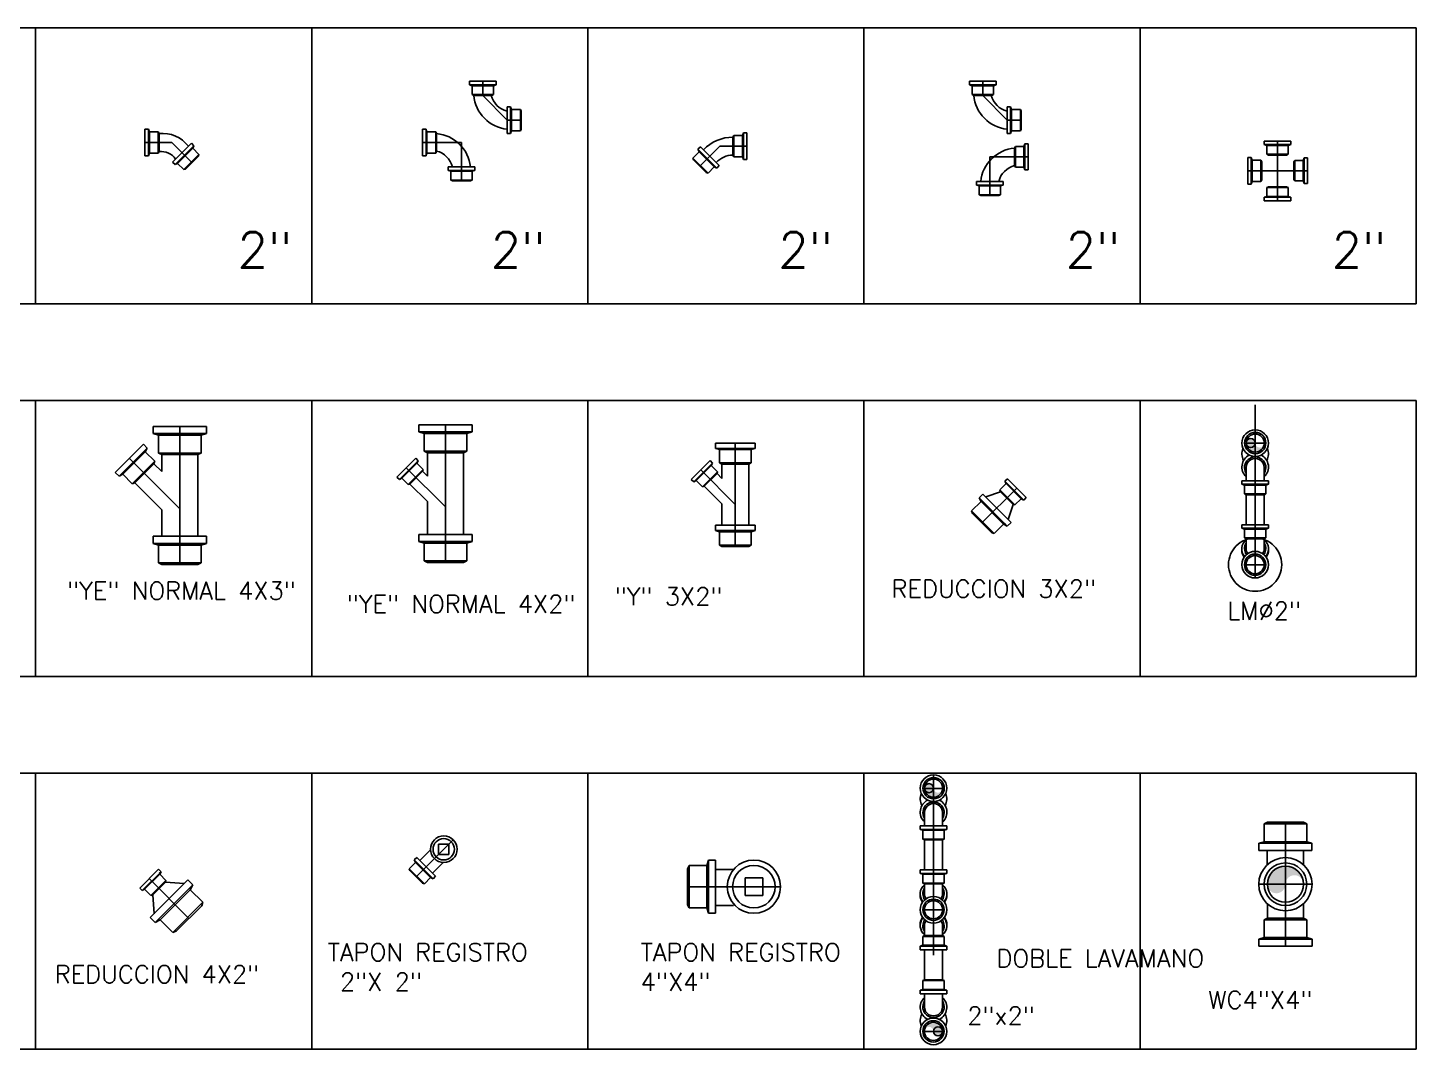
# Model space of a CAD drawing. Extents: x 530.3 to 538.4, y 765.8 to 776.
# Drawn here: x 534.535 to 538.447, y 767.89 to 770.768 of the extents above; entities that cross this region are included whole.
import ezdxf

# ---------------------------------------------------------------- set-up
doc = ezdxf.new("R2010")
doc.units = 0
for name, pattern in [('CENTERX2', [4, 2.5, -0.5, 0.5, -0.5]), ('DASHDOTX2', [50.8, 25.4, -12.7, 0, -12.7]), ('DASHED2', [0.375, 0.25, -0.125])]:
    doc.linetypes.add(name, pattern=pattern)
for name, color, linetype in [('00', 7, 'CONTINUOUS'), ('EJEX2', 41, 'CENTERX2'), ('S_V_BAJ_', 8, 'DASHED2'), ('TUBO', 122, 'CONTINUOUS')]:
    doc.layers.add(name, color=color, linetype=linetype)
doc.styles.add('ROMANS', font='romans')

msp = doc.modelspace()

# ---------------------------------------------------------------- hatches: boundary and pattern name
at = {"layer": 'TUBO', "linetype": 'BYBLOCK', "ltscale": 0.36}
h = msp.add_hatch(color=256, dxfattribs=at)
h.paths.add_polyline_path([(537.9674, 769.5975), (537.9928, 769.5975), (537.9928, 769.5988, 0.949667)])
h.paths.add_polyline_path([(537.9928, 769.5962), (537.9928, 769.5975), (537.9674, 769.5975, 0.949667)])
h.paths.add_polyline_path([(537.9928, 769.5962, -0.949667), (537.9674, 769.5975, 0.413434), (537.9928, 769.572)])
h.paths.add_polyline_path([(538.0184, 769.5975, -1), (537.9929, 769.5975, -0.025816), (537.9928, 769.5962), (537.9928, 769.572, 0.414994)])
h = msp.add_hatch(color=256, dxfattribs=at)
h.paths.add_polyline_path([(537.0612, 768.6252), (537.0866, 768.6252), (537.0866, 768.6265, 0.949667)])
h.paths.add_polyline_path([(537.0866, 768.6239), (537.0866, 768.6252), (537.0612, 768.6252, 0.949667)])
h.paths.add_polyline_path([(537.0866, 768.6239, -0.949667), (537.0612, 768.6252, 0.413434), (537.0866, 768.5997)])
h.paths.add_polyline_path([(537.1122, 768.6252, -1), (537.0867, 768.6252, -0.025816), (537.0866, 768.6239), (537.0866, 768.5997, 0.414994)])
h = msp.add_hatch(color=256, dxfattribs=at)
h.paths.add_polyline_path([(538.078, 768.3532), (538.078, 768.3545), (538.0271, 768.3545, 0.974731)])
h.paths.add_polyline_path([(538.0271, 768.3545), (538.078, 768.3545), (538.078, 768.3558, 0.974543)])
h.paths.add_polyline_path([(538.0779, 768.4053, 0.413964), (538.0271, 768.3545, -0.974543), (538.078, 768.3558)])
h.paths.add_polyline_path([(538.0779, 768.4053), (538.078, 768.3558, -0.003809), (538.078, 768.3554, -0.982009), (538.1289, 768.3545, 0.414463)])
h = msp.add_hatch(color=256, dxfattribs=at)
h.paths.add_polyline_path([(537.1119, 767.94), (537.0865, 767.94), (537.0865, 767.9387, 0.949667)])
h.paths.add_polyline_path([(537.0865, 767.9413), (537.0865, 767.94), (537.1119, 767.94, 0.949667)])
h.paths.add_polyline_path([(537.0865, 767.9413, -0.949667), (537.1119, 767.94, 0.413434), (537.0865, 767.9655)])
h.paths.add_polyline_path([(537.0609, 767.94, -1), (537.0864, 767.94, -0.025816), (537.0865, 767.9413), (537.0865, 767.9655, 0.414994)])

# ---------------------------------------------------------------- linework, layer by layer
at = {"layer": 'EJEX2', "linetype": 'DASHDOTX2', "ltscale": 0.02}
for p, q in [((535.8166, 770.5772), (535.8166, 770.6168)), ((537.2254, 770.5772), (537.2254, 770.6168)), ((535.8166, 770.5772), (535.8851, 770.5072)), ((537.2254, 770.5772), (537.2939, 770.5072)), ((535.9247, 770.5072), (535.8851, 770.5072)), ((537.3335, 770.5072), (537.2939, 770.5072)), ((534.8648, 770.4442), (534.9407, 770.4442)), ((534.9407, 770.4442), (534.9973, 770.3876)), ((535.7564, 770.4442), (535.6468, 770.4442)), ((535.7564, 770.336), (535.7564, 770.4442)), ((536.4284, 770.3778), (536.4847, 770.4341)), ((536.4847, 770.4341), (536.561, 770.4341)), ((538.0559, 770.4484), (538.0559, 770.28)), ((537.3532, 770.4039), (537.2449, 770.4039)), ((537.2449, 770.295), (537.2449, 770.4039)), ((537.9717, 770.3642), (538.1401, 770.3642)), ((537.9928, 769.7049), (537.9927, 769.2549)), ((534.9628, 769.6441), (534.9628, 769.2557)), ((535.7114, 769.6493), (535.7114, 769.2609)), ((536.5281, 769.5977), (536.5281, 769.3064)), ((538.0184, 769.5975), (537.9674, 769.5975)), ((534.8209, 769.5544), (534.9628, 769.4126)), ((535.6011, 769.5282), (535.7114, 769.4178)), ((536.4305, 769.5218), (536.5281, 769.4241)), ((537.3213, 769.4707), (537.2227, 769.3726)), ((538.0182, 769.2549), (537.9672, 769.2549)), ((537.0867, 768.6627), (537.0864, 767.9025)), ((537.0611, 768.6241), (537.1121, 768.624)), ((538.0779, 768.529), (538.078, 768.1799)), ((535.6291, 768.3756), (535.7332, 768.4796)), ((534.9887, 768.258), (534.8764, 768.3703)), ((536.3931, 768.3476), (536.6553, 768.3476)), ((538.153, 768.3545), (538.003, 768.3545)), ((537.061, 768.282), (537.112, 768.282)), ((537.0609, 767.94), (537.1119, 767.94))]:
    msp.add_line(p, q, dxfattribs=at)
msp.add_circle((537.9927, 769.2549), 0.075, dxfattribs=at)
at = {"layer": 'S_V_BAJ_', "linetype": 'BYBLOCK', "ltscale": 0.36}
for p, q in [((531.4446, 770.7677), (538.4466, 770.7677)), ((534.5566, 769.9897), (534.5566, 770.7677)), ((535.3346, 769.9897), (535.3346, 770.7677)), ((536.1126, 769.9897), (536.1126, 770.7677)), ((536.8906, 769.9897), (536.8906, 770.7677)), ((537.6686, 769.9897), (537.6686, 770.7677)), ((538.4466, 769.9897), (538.4466, 770.7677)), ((538.4466, 769.9897), (531.4446, 769.9897)), ((531.4446, 769.7177), (538.4466, 769.7177)), ((534.5566, 768.9397), (534.5566, 769.7177)), ((535.3346, 768.9397), (535.3346, 769.7177)), ((536.1126, 768.9397), (536.1126, 769.7177)), ((536.8906, 768.9397), (536.8906, 769.7177)), ((537.6686, 768.9397), (537.6686, 769.7177)), ((538.4466, 768.9397), (538.4466, 769.7177)), ((538.4466, 768.9397), (531.4446, 768.9397)), ((531.4446, 768.6677), (538.4466, 768.6677)), ((534.5566, 767.8897), (534.5566, 768.6677)), ((535.3346, 767.8897), (535.3346, 768.6677)), ((536.1126, 767.8897), (536.1126, 768.6677)), ((536.8906, 767.8897), (536.8906, 768.6677)), ((537.6686, 767.8897), (537.6686, 768.6677)), ((538.4466, 767.8897), (538.4466, 768.6677)), ((538.4466, 767.8897), (531.4446, 767.8897))]:
    msp.add_line(p, q, dxfattribs=at)
at = {"layer": 'TUBO', "linetype": 'BYBLOCK', "ltscale": 0.36}
for p, q in [((535.7791, 770.6168), (535.8541, 770.6168)), ((535.7791, 770.6168), (535.7791, 770.6068)), ((535.7791, 770.6068), (535.7866, 770.6045)), ((535.7791, 770.6068), (535.7866, 770.6068)), ((535.7791, 770.6068), (535.8541, 770.6068)), ((535.7866, 770.6045), (535.7866, 770.5795)), ((535.8466, 770.6045), (535.7866, 770.6045)), ((535.8541, 770.6068), (535.8466, 770.6045)), ((535.8466, 770.6068), (535.8541, 770.6068)), ((535.8466, 770.6045), (535.8466, 770.5795)), ((535.8541, 770.6068), (535.8541, 770.6168)), ((537.1879, 770.6168), (537.1879, 770.6068)), ((537.1879, 770.6168), (537.2629, 770.6168)), ((537.1879, 770.6068), (537.2629, 770.6068)), ((537.1879, 770.6068), (537.1954, 770.6068)), ((537.1879, 770.6068), (537.1954, 770.6045)), ((537.2554, 770.6045), (537.1954, 770.6045)), ((537.1954, 770.6045), (537.1954, 770.5795)), ((537.2554, 770.6068), (537.2629, 770.6068)), ((537.2629, 770.6068), (537.2554, 770.6045)), ((537.2554, 770.6045), (537.2554, 770.5795)), ((537.2629, 770.6068), (537.2629, 770.6168)), ((535.7866, 770.5795), (535.7912, 770.5772)), ((535.8466, 770.5795), (535.7866, 770.5795)), ((535.7912, 770.5772), (535.842, 770.5772)), ((535.842, 770.5772), (535.8466, 770.5795)), ((537.2554, 770.5795), (537.1954, 770.5795)), ((537.1954, 770.5795), (537.2, 770.5772)), ((537.2, 770.5772), (537.2508, 770.5772)), ((537.2508, 770.5772), (537.2554, 770.5795)), ((535.8851, 770.4697), (535.8851, 770.5447)), ((535.8951, 770.5447), (535.8851, 770.5447)), ((535.8951, 770.4697), (535.8951, 770.5447)), ((535.8951, 770.5372), (535.8951, 770.5447)), ((535.8951, 770.5447), (535.8974, 770.5372)), ((535.8974, 770.5372), (535.8974, 770.4772)), ((535.8974, 770.5372), (535.9224, 770.5372)), ((535.9224, 770.5372), (535.9224, 770.4772)), ((535.9247, 770.5326), (535.9224, 770.5372)), ((535.9247, 770.4818), (535.9247, 770.5326)), ((537.3039, 770.5447), (537.2939, 770.5447)), ((537.2939, 770.4697), (537.2939, 770.5447)), ((537.3039, 770.5447), (537.3062, 770.5372)), ((537.3039, 770.5372), (537.3039, 770.5447)), ((537.3039, 770.4697), (537.3039, 770.5447)), ((537.3062, 770.5372), (537.3312, 770.5372)), ((537.3062, 770.5372), (537.3062, 770.4772)), ((537.3335, 770.5326), (537.3312, 770.5372)), ((537.3312, 770.5372), (537.3312, 770.4772)), ((537.3335, 770.4818), (537.3335, 770.5326)), ((534.8648, 770.4817), (534.8648, 770.4067)), ((534.8648, 770.4817), (534.8748, 770.4817)), ((534.8748, 770.4817), (534.8771, 770.4742)), ((534.8748, 770.4817), (534.8748, 770.4742)), ((534.8748, 770.4817), (534.8748, 770.4067)), ((534.8771, 770.4742), (534.9021, 770.4742)), ((534.8771, 770.4142), (534.8771, 770.4742)), ((534.9021, 770.4742), (534.9044, 770.4696)), ((534.9021, 770.4142), (534.9021, 770.4742)), ((535.6468, 770.4817), (535.6568, 770.4817)), ((535.6468, 770.4817), (535.6468, 770.4067)), ((535.6568, 770.4817), (535.6568, 770.4067)), ((535.6568, 770.4817), (535.6568, 770.4742)), ((535.6568, 770.4817), (535.6591, 770.4742)), ((535.6591, 770.4142), (535.6591, 770.4742)), ((535.6591, 770.4742), (535.6841, 770.4742)), ((535.6841, 770.4142), (535.6841, 770.4742)), ((535.6841, 770.4742), (535.6864, 770.4696)), ((535.8951, 770.4697), (535.8951, 770.4772)), ((535.8951, 770.4697), (535.8974, 770.4772)), ((535.8974, 770.4772), (535.9224, 770.4772)), ((535.9224, 770.4772), (535.9247, 770.4818)), ((537.3039, 770.4697), (537.3062, 770.4772)), ((537.3039, 770.4697), (537.3039, 770.4772)), ((537.3062, 770.4772), (537.3312, 770.4772)), ((537.3312, 770.4772), (537.3335, 770.4818)), ((534.9044, 770.4696), (534.9044, 770.4188)), ((534.9958, 770.4423), (534.9426, 770.3891)), ((534.9497, 770.382), (535.0029, 770.4352)), ((534.9958, 770.4423), (535.0029, 770.4352)), ((535.0029, 770.4352), (534.9992, 770.4283)), ((535.6864, 770.4696), (535.6864, 770.4188)), ((535.8851, 770.4697), (535.8951, 770.4697)), ((536.5237, 770.4641), (536.5214, 770.4595)), ((536.5214, 770.4595), (536.5214, 770.4087)), ((536.5237, 770.4041), (536.5237, 770.4641)), ((536.5487, 770.4641), (536.5237, 770.4641)), ((536.551, 770.4716), (536.5487, 770.4641)), ((536.5487, 770.4041), (536.5487, 770.4641)), ((536.551, 770.4716), (536.551, 770.4641)), ((536.561, 770.4716), (536.551, 770.4716)), ((536.551, 770.4716), (536.551, 770.3966)), ((536.561, 770.4716), (536.561, 770.3966)), ((537.2939, 770.4697), (537.3039, 770.4697)), ((537.3171, 770.4329), (537.3149, 770.4285)), ((537.3171, 770.3749), (537.3171, 770.4329)), ((537.3413, 770.4329), (537.3171, 770.4329)), ((537.3435, 770.4402), (537.3413, 770.4329)), ((537.3413, 770.3749), (537.3413, 770.4329)), ((537.3435, 770.4402), (537.3435, 770.4329)), ((537.3532, 770.4402), (537.3435, 770.4402)), ((537.3435, 770.4402), (537.3435, 770.3677)), ((537.3532, 770.4402), (537.3532, 770.3677)), ((538.0934, 770.4484), (538.0184, 770.4484)), ((538.0184, 770.4384), (538.0184, 770.4484)), ((538.0184, 770.4384), (538.0259, 770.4361)), ((538.0259, 770.4384), (538.0184, 770.4384)), ((538.0934, 770.4384), (538.0184, 770.4384)), ((538.0259, 770.4361), (538.0259, 770.4111)), ((538.0259, 770.4361), (538.0859, 770.4361)), ((538.0934, 770.4384), (538.0859, 770.4361)), ((538.0934, 770.4384), (538.0859, 770.4384)), ((538.0859, 770.4361), (538.0859, 770.4111)), ((538.0934, 770.4484), (538.0934, 770.4384)), ((534.8748, 770.4067), (534.8648, 770.4067)), ((534.8748, 770.4067), (534.8771, 770.4142)), ((534.8748, 770.4142), (534.8748, 770.4067)), ((534.8771, 770.4142), (534.9021, 770.4142)), ((534.9044, 770.4188), (534.9021, 770.4142)), ((534.9566, 770.3857), (534.9992, 770.4283)), ((534.9744, 770.368), (535.0169, 770.4105)), ((535.0153, 770.4056), (534.9793, 770.3696)), ((534.9992, 770.4283), (535.0169, 770.4105)), ((535.0169, 770.4105), (535.0153, 770.4056)), ((535.6568, 770.4067), (535.6468, 770.4067)), ((535.6568, 770.4142), (535.6568, 770.4067)), ((535.6568, 770.4067), (535.6591, 770.4142)), ((535.6591, 770.4142), (535.6841, 770.4142)), ((535.6864, 770.4188), (535.6841, 770.4142)), ((536.4265, 770.4183), (536.4088, 770.4007)), ((536.4088, 770.4007), (536.4513, 770.3582)), ((536.4105, 770.3958), (536.4088, 770.4007)), ((536.4464, 770.3599), (536.4105, 770.3958)), ((536.4228, 770.4253), (536.4299, 770.4323)), ((536.4759, 770.3722), (536.4228, 770.4253)), ((536.4281, 770.42), (536.4228, 770.4253)), ((536.4228, 770.4253), (536.4265, 770.4183)), ((536.4265, 770.4183), (536.4689, 770.3759)), ((536.4829, 770.3793), (536.4299, 770.4323)), ((536.5214, 770.4087), (536.5237, 770.4041)), ((536.5487, 770.4041), (536.5237, 770.4041)), ((536.551, 770.3966), (536.5487, 770.4041)), ((536.551, 770.4041), (536.551, 770.3966)), ((536.551, 770.3966), (536.561, 770.3966)), ((537.3149, 770.4285), (537.3149, 770.3794)), ((537.9717, 770.4017), (537.9817, 770.4017)), ((537.9717, 770.4017), (537.9717, 770.3267)), ((537.9817, 770.4017), (537.9817, 770.3267)), ((537.9817, 770.4017), (537.9817, 770.3942)), ((537.9817, 770.4017), (537.984, 770.3942)), ((537.984, 770.3342), (537.984, 770.3942)), ((537.984, 770.3942), (538.009, 770.3942)), ((538.009, 770.3342), (538.009, 770.3942)), ((538.009, 770.3942), (538.0113, 770.3896)), ((538.0305, 770.4088), (538.0259, 770.4111)), ((538.0259, 770.4111), (538.0859, 770.4111)), ((538.0813, 770.4088), (538.0305, 770.4088)), ((538.0859, 770.4111), (538.0813, 770.4088)), ((538.1041, 770.394), (538.1018, 770.3896)), ((538.1282, 770.394), (538.1041, 770.394)), ((538.1041, 770.336), (538.1041, 770.394)), ((538.1305, 770.4013), (538.1282, 770.394)), ((538.1282, 770.336), (538.1282, 770.394)), ((538.1305, 770.4013), (538.1305, 770.3288)), ((538.1401, 770.4013), (538.1305, 770.4013)), ((538.1305, 770.4013), (538.1305, 770.394)), ((538.1401, 770.4013), (538.1401, 770.3288)), ((534.9497, 770.382), (534.9426, 770.3891)), ((534.9497, 770.382), (534.9566, 770.3857)), ((534.9566, 770.3857), (534.9744, 770.368)), ((534.9793, 770.3696), (534.9744, 770.368)), ((535.7939, 770.3756), (535.7189, 770.3756)), ((535.7189, 770.3656), (535.7189, 770.3756)), ((535.7189, 770.3656), (535.7264, 770.3633)), ((535.7264, 770.3656), (535.7189, 770.3656)), ((535.7939, 770.3656), (535.7189, 770.3656)), ((535.7264, 770.3633), (535.7264, 770.3383)), ((535.7264, 770.3633), (535.7864, 770.3633)), ((535.7939, 770.3656), (535.7864, 770.3633)), ((535.7939, 770.3656), (535.7864, 770.3656)), ((535.7864, 770.3633), (535.7864, 770.3383)), ((535.7939, 770.3756), (535.7939, 770.3656)), ((536.4513, 770.3582), (536.4464, 770.3599)), ((536.4689, 770.3759), (536.4513, 770.3582)), ((536.4759, 770.3722), (536.4689, 770.3759)), ((536.4829, 770.3793), (536.4759, 770.3722)), ((537.3149, 770.3794), (537.3171, 770.3749)), ((537.3413, 770.3749), (537.3171, 770.3749)), ((537.3435, 770.3677), (537.3413, 770.3749)), ((537.3435, 770.3749), (537.3435, 770.3677)), ((537.3435, 770.3677), (537.3532, 770.3677)), ((538.0113, 770.3896), (538.0113, 770.3388)), ((538.1018, 770.3896), (538.1018, 770.3405)), ((535.731, 770.336), (535.7264, 770.3383)), ((535.7264, 770.3383), (535.7864, 770.3383)), ((535.7818, 770.336), (535.731, 770.336)), ((535.7864, 770.3383), (535.7818, 770.336)), ((537.2074, 770.3246), (537.2074, 770.3346)), ((537.2824, 770.3346), (537.2074, 770.3346)), ((537.2824, 770.3246), (537.2074, 770.3246)), ((537.2149, 770.3246), (537.2074, 770.3246)), ((537.2074, 770.3246), (537.2149, 770.3223)), ((537.2149, 770.3223), (537.2749, 770.3223)), ((537.2149, 770.3223), (537.2149, 770.2973)), ((537.2824, 770.3246), (537.2749, 770.3246)), ((537.2824, 770.3246), (537.2749, 770.3223)), ((537.2749, 770.3223), (537.2749, 770.2973)), ((537.2824, 770.3346), (537.2824, 770.3246)), ((537.9817, 770.3267), (537.9717, 770.3267)), ((537.9817, 770.3342), (537.9817, 770.3267)), ((537.9817, 770.3267), (537.984, 770.3342)), ((537.984, 770.3342), (538.009, 770.3342)), ((538.0113, 770.3388), (538.009, 770.3342)), ((538.0305, 770.3196), (538.0259, 770.3173)), ((538.0259, 770.2923), (538.0259, 770.3173)), ((538.0259, 770.3173), (538.0859, 770.3173)), ((538.0813, 770.3196), (538.0305, 770.3196)), ((538.0859, 770.3173), (538.0813, 770.3196)), ((538.0859, 770.2923), (538.0859, 770.3173)), ((538.1018, 770.3405), (538.1041, 770.336)), ((538.1282, 770.336), (538.1041, 770.336)), ((538.1305, 770.3288), (538.1282, 770.336)), ((538.1305, 770.336), (538.1305, 770.3288)), ((538.1305, 770.3288), (538.1401, 770.3288)), ((537.2149, 770.2973), (537.2749, 770.2973)), ((537.2195, 770.295), (537.2149, 770.2973)), ((537.2703, 770.295), (537.2195, 770.295)), ((537.2749, 770.2973), (537.2703, 770.295)), ((538.0184, 770.29), (538.0259, 770.2923)), ((538.0259, 770.29), (538.0184, 770.29)), ((538.0184, 770.29), (538.0184, 770.28)), ((538.0934, 770.29), (538.0184, 770.29)), ((538.0934, 770.28), (538.0184, 770.28)), ((538.0259, 770.2923), (538.0859, 770.2923)), ((538.0934, 770.29), (538.0859, 770.2923)), ((538.0934, 770.29), (538.0859, 770.29)), ((538.0934, 770.28), (538.0934, 770.29)), ((535.0378, 769.6441), (534.8878, 769.6441)), ((534.8878, 769.6441), (534.8878, 769.6241)), ((534.8878, 769.6241), (535.0378, 769.6241)), ((534.9028, 769.6195), (534.8878, 769.6241)), ((534.9028, 769.6195), (535.0228, 769.6195)), ((534.9028, 769.6195), (534.9028, 769.5695)), ((535.0378, 769.6241), (535.0228, 769.6195)), ((535.0228, 769.6195), (535.0228, 769.5695)), ((535.0378, 769.6441), (535.0378, 769.6241)), ((535.7864, 769.6493), (535.6364, 769.6493)), ((535.6364, 769.6493), (535.6364, 769.6293)), ((535.6514, 769.6247), (535.6364, 769.6293)), ((535.6364, 769.6293), (535.7864, 769.6293)), ((535.6514, 769.6247), (535.7714, 769.6247)), ((535.6514, 769.6247), (535.6514, 769.5747)), ((535.7864, 769.6293), (535.7714, 769.6247)), ((535.7714, 769.6247), (535.7714, 769.5747)), ((535.7864, 769.6493), (535.7864, 769.6293)), ((534.8607, 769.5942), (534.7812, 769.5146)), ((534.7918, 769.504), (534.8713, 769.5836)), ((534.8658, 769.5732), (534.8022, 769.5095)), ((534.8713, 769.5836), (534.8607, 769.5942)), ((534.8713, 769.5836), (534.8658, 769.5732)), ((534.8658, 769.5732), (534.8923, 769.5467)), ((535.6514, 769.5747), (535.7714, 769.5747)), ((535.6606, 769.5701), (535.6514, 769.5747)), ((535.7714, 769.5747), (535.7622, 769.5701)), ((536.5844, 769.5977), (536.4719, 769.5977)), ((536.4719, 769.5827), (536.4719, 769.5977)), ((536.5844, 769.5827), (536.4719, 769.5827)), ((536.4719, 769.5827), (536.4831, 769.5793)), ((536.4831, 769.5827), (536.4719, 769.5827)), ((536.4831, 769.5793), (536.5731, 769.5793)), ((536.4831, 769.5793), (536.4831, 769.5418)), ((536.5844, 769.5827), (536.5731, 769.5793)), ((536.5844, 769.5827), (536.5731, 769.5827)), ((536.5731, 769.5793), (536.5731, 769.5418)), ((536.5844, 769.5977), (536.5844, 769.5827)), ((534.8923, 769.5467), (534.8287, 769.483)), ((534.836, 769.4855), (534.8899, 769.5393)), ((534.8899, 769.5393), (534.8923, 769.5467)), ((534.8899, 769.5393), (534.912, 769.5173)), ((534.9028, 769.5695), (535.0228, 769.5695)), ((534.912, 769.5649), (534.9028, 769.5695)), ((535.0136, 769.5649), (534.912, 769.5649)), ((534.912, 769.5352), (534.912, 769.5649)), ((534.912, 769.5352), (534.912, 769.5173)), ((535.0228, 769.5695), (535.0136, 769.5649)), ((535.0136, 769.5649), (535.0136, 769.3349)), ((535.6276, 769.5547), (535.5746, 769.5017)), ((535.6347, 769.5476), (535.5816, 769.4946)), ((535.5886, 769.4983), (535.631, 769.5407)), ((535.6276, 769.5547), (535.6347, 769.5476)), ((535.6347, 769.5476), (535.6294, 769.5423)), ((535.6347, 769.5476), (535.631, 769.5407)), ((535.631, 769.5407), (535.6487, 769.523)), ((535.7622, 769.5701), (535.6606, 769.5701)), ((535.6606, 769.5046), (535.6606, 769.5701)), ((535.7622, 769.5701), (535.7622, 769.3401)), ((536.457, 769.5483), (536.404, 769.4952)), ((536.4641, 769.5412), (536.4111, 769.4882)), ((536.418, 769.4918), (536.4604, 769.5343)), ((536.457, 769.5483), (536.4641, 769.5412)), ((536.4641, 769.5412), (536.4588, 769.5359)), ((536.4641, 769.5412), (536.4604, 769.5343)), ((536.4604, 769.5343), (536.4781, 769.5166)), ((536.4831, 769.5418), (536.5731, 769.5418)), ((536.49, 769.5383), (536.4831, 769.5418)), ((536.5662, 769.5383), (536.49, 769.5383)), ((536.5662, 769.5383), (536.49, 769.5383)), ((536.49, 769.4981), (536.49, 769.5383)), ((536.5731, 769.5418), (536.5662, 769.5383)), ((536.5662, 769.5383), (536.5662, 769.3658)), ((534.7918, 769.504), (534.7812, 769.5146)), ((534.7918, 769.504), (534.8022, 769.5095)), ((534.8022, 769.5095), (534.8287, 769.483)), ((535.5816, 769.4946), (535.5746, 769.5017)), ((535.5869, 769.4999), (535.5816, 769.4946)), ((535.5816, 769.4946), (535.5886, 769.4983)), ((535.5886, 769.4983), (535.6062, 769.4806)), ((535.6062, 769.4806), (535.6487, 769.523)), ((535.647, 769.5181), (535.6111, 769.4822)), ((535.6487, 769.523), (535.647, 769.5181)), ((535.647, 769.5181), (535.6606, 769.5046)), ((536.4111, 769.4882), (536.404, 769.4952)), ((536.4357, 769.4742), (536.4781, 769.5166)), ((536.4765, 769.5117), (536.4405, 769.4758)), ((536.4781, 769.5166), (536.4765, 769.5117)), ((536.4765, 769.5117), (536.49, 769.4981)), ((537.2947, 769.4972), (537.2877, 769.4901)), ((537.2947, 769.4972), (537.3478, 769.4441)), ((537.9673, 769.4915), (537.9673, 769.5285)), ((538.0183, 769.4915), (538.0183, 769.5285)), ((534.8287, 769.483), (534.836, 769.4855)), ((534.836, 769.4855), (534.912, 769.4095)), ((535.6111, 769.4822), (535.6062, 769.4806)), ((535.6606, 769.4327), (535.6111, 769.4822)), ((536.4164, 769.4935), (536.4111, 769.4882)), ((536.4111, 769.4882), (536.418, 769.4918)), ((536.418, 769.4918), (536.4357, 769.4742)), ((536.4405, 769.4758), (536.4357, 769.4742)), ((536.49, 769.4263), (536.4405, 769.4758)), ((537.2753, 769.4606), (537.2335, 769.446)), ((537.2913, 769.4832), (537.2737, 769.4655)), ((537.3161, 769.4231), (537.2737, 769.4655)), ((537.2737, 769.4655), (537.2753, 769.4606)), ((537.2753, 769.4606), (537.3112, 769.4247)), ((537.2877, 769.4901), (537.3407, 769.4371)), ((537.2877, 769.4901), (537.2913, 769.4832)), ((537.2877, 769.4901), (537.293, 769.4848)), ((537.3338, 769.4407), (537.2913, 769.4832)), ((538.0303, 769.4915), (537.9553, 769.4915)), ((537.9553, 769.4815), (537.9553, 769.4915)), ((537.9628, 769.4815), (537.9553, 769.4815)), ((537.9553, 769.4815), (537.9628, 769.4792)), ((538.0303, 769.4815), (537.9553, 769.4815)), ((537.9628, 769.4792), (538.0228, 769.4792)), ((537.9628, 769.4792), (537.9628, 769.4542)), ((538.0303, 769.4815), (538.0228, 769.4792)), ((538.0228, 769.4792), (538.0228, 769.4542)), ((538.0303, 769.4915), (538.0303, 769.4815)), ((535.6606, 769.4327), (535.6606, 769.3401)), ((536.49, 769.3658), (536.49, 769.4263)), ((537.2205, 769.433), (537.1939, 769.4065)), ((537.215, 769.4434), (537.2256, 769.4539)), ((537.2229, 769.4354), (537.215, 769.4434)), ((537.215, 769.4434), (537.2205, 769.433)), ((537.2943, 769.3636), (537.215, 769.4434)), ((537.2205, 769.433), (537.2839, 769.3692)), ((537.2256, 769.4539), (537.3049, 769.3742)), ((537.3112, 769.4247), (537.297, 769.3822)), ((537.3112, 769.4247), (537.3161, 769.4231)), ((537.3338, 769.4407), (537.3161, 769.4231)), ((537.3407, 769.4371), (537.3338, 769.4407)), ((537.3354, 769.4424), (537.3407, 769.4371)), ((537.3407, 769.4371), (537.3478, 769.4441)), ((537.9628, 769.4542), (537.9674, 769.4519)), ((537.9628, 769.4542), (538.0228, 769.4542)), ((537.9674, 769.3675), (537.9674, 769.4519)), ((538.0182, 769.4519), (537.9674, 769.4519)), ((538.0228, 769.4542), (538.0182, 769.4519)), ((538.0182, 769.3674), (538.0183, 769.4519)), ((534.912, 769.4095), (534.912, 769.3915)), ((534.912, 769.3349), (534.912, 769.3915)), ((537.1963, 769.3992), (537.1939, 769.4065)), ((537.1939, 769.4065), (537.2574, 769.3427)), ((537.25, 769.3452), (537.1963, 769.3992)), ((535.6364, 769.3401), (535.7864, 769.3401)), ((535.6364, 769.3401), (535.6364, 769.3201)), ((535.7864, 769.3201), (535.7864, 769.3401)), ((536.4719, 769.3658), (536.5844, 769.3658)), ((536.4719, 769.3658), (536.4719, 769.3508)), ((536.4719, 769.3508), (536.5844, 769.3508)), ((536.4719, 769.3508), (536.4831, 769.3474)), ((536.4719, 769.3508), (536.4831, 769.3508)), ((536.5731, 769.3474), (536.4831, 769.3474)), ((536.4831, 769.3474), (536.4831, 769.3099)), ((536.5844, 769.3508), (536.5731, 769.3474)), ((536.5731, 769.3508), (536.5844, 769.3508)), ((536.5731, 769.3474), (536.5731, 769.3099)), ((536.5844, 769.3508), (536.5844, 769.3658)), ((537.2574, 769.3427), (537.25, 769.3452)), ((537.2839, 769.3692), (537.2574, 769.3427)), ((537.2943, 769.3636), (537.2839, 769.3692)), ((537.2943, 769.3636), (537.2864, 769.3716)), ((537.3049, 769.3742), (537.2943, 769.3636)), ((537.9553, 769.3574), (537.9553, 769.3674)), ((538.0303, 769.3674), (537.9553, 769.3674)), ((538.0303, 769.3574), (537.9553, 769.3574)), ((537.9553, 769.3574), (537.9628, 769.3551)), ((537.9628, 769.3574), (537.9553, 769.3574)), ((537.9628, 769.3551), (537.9628, 769.3301)), ((537.9628, 769.3551), (538.0228, 769.3551)), ((537.9927, 769.3649), (537.9927, 769.2174)), ((538.0303, 769.3574), (538.0228, 769.3551)), ((538.0228, 769.3551), (538.0228, 769.3301)), ((538.0303, 769.3674), (538.0303, 769.3574)), ((534.8878, 769.3349), (534.8878, 769.3149)), ((534.8878, 769.3349), (535.0378, 769.3349)), ((534.8878, 769.3149), (535.0378, 769.3149)), ((534.8878, 769.3149), (534.9028, 769.3149)), ((534.8878, 769.3149), (534.9028, 769.3103)), ((535.0228, 769.3103), (534.9028, 769.3103)), ((534.9028, 769.3103), (534.9028, 769.2603)), ((535.0228, 769.3149), (535.0378, 769.3149)), ((535.0378, 769.3149), (535.0228, 769.3103)), ((535.0228, 769.3103), (535.0228, 769.2603)), ((535.0378, 769.3149), (535.0378, 769.3349)), ((535.6364, 769.3201), (535.6514, 769.3155)), ((535.6364, 769.3201), (535.6514, 769.3201)), ((535.6364, 769.3201), (535.7864, 769.3201)), ((535.6514, 769.3155), (535.6514, 769.2655)), ((535.7714, 769.3155), (535.6514, 769.3155)), ((535.7864, 769.3201), (535.7714, 769.3155)), ((535.7714, 769.3201), (535.7864, 769.3201)), ((535.7714, 769.3155), (535.7714, 769.2655)), ((536.4831, 769.3099), (536.5731, 769.3099)), ((536.5731, 769.3099), (536.4831, 769.3099)), ((536.4831, 769.3099), (536.49, 769.3064)), ((536.49, 769.3064), (536.5662, 769.3064)), ((536.49, 769.3064), (536.5662, 769.3064)), ((536.5662, 769.3064), (536.5731, 769.3099)), ((537.9553, 769.2905), (537.9553, 769.3005)), ((537.9674, 769.3278), (537.9628, 769.3301)), ((537.9628, 769.3301), (538.0228, 769.3301)), ((537.9673, 769.3005), (537.9673, 769.3279)), ((538.0182, 769.3278), (537.9674, 769.3278)), ((538.0228, 769.3301), (538.0182, 769.3278)), ((538.0182, 769.3278), (538.0182, 769.3005)), ((538.0303, 769.3005), (538.0303, 769.2905)), ((535.0228, 769.2603), (534.9028, 769.2603)), ((534.9028, 769.2603), (534.912, 769.2557)), ((534.9028, 769.2603), (535.0228, 769.2603)), ((535.0136, 769.2557), (535.0228, 769.2603)), ((535.6514, 769.2655), (535.7714, 769.2655)), ((535.6514, 769.2655), (535.6606, 769.2609)), ((535.7714, 769.2655), (535.6514, 769.2655)), ((535.6606, 769.2609), (535.7622, 769.2609)), ((535.6606, 769.2609), (535.7622, 769.2609)), ((535.7622, 769.2609), (535.7714, 769.2655)), ((534.912, 769.2557), (535.0136, 769.2557)), ((534.912, 769.2557), (535.0136, 769.2557)), ((537.0611, 768.5192), (537.0611, 768.5562)), ((537.1121, 768.5192), (537.1121, 768.5562)), ((537.0491, 768.5092), (537.0491, 768.5192)), ((537.1241, 768.5192), (537.0491, 768.5192)), ((537.1241, 768.5192), (537.1241, 768.5092)), ((538.0179, 768.5244), (538.0271, 768.529)), ((538.0179, 768.4744), (538.0179, 768.5244)), ((538.1379, 768.5244), (538.0179, 768.5244)), ((538.0271, 768.529), (538.1287, 768.529)), ((538.1287, 768.529), (538.1379, 768.5244)), ((538.1379, 768.4744), (538.1379, 768.5244)), ((537.1241, 768.5092), (537.0491, 768.5092)), ((537.0491, 768.5092), (537.0566, 768.5069)), ((537.0566, 768.5092), (537.0491, 768.5092)), ((537.0566, 768.5069), (537.0566, 768.4819)), ((537.0566, 768.5069), (537.1166, 768.5069)), ((537.0566, 768.4819), (537.1166, 768.4819)), ((537.0566, 768.4819), (537.0612, 768.4796)), ((537.0612, 768.3951), (537.0612, 768.4796)), ((537.112, 768.4796), (537.0612, 768.4796)), ((537.1166, 768.4819), (537.112, 768.4796)), ((537.112, 768.3951), (537.1121, 768.4796)), ((537.1241, 768.5092), (537.1166, 768.5069)), ((537.1166, 768.5069), (537.1166, 768.4819)), ((535.6692, 768.4515), (535.6392, 768.4215)), ((535.6921, 768.4386), (535.6921, 768.4676)), ((535.6921, 768.4676), (535.7212, 768.4676)), ((535.7212, 768.4386), (535.6921, 768.4386)), ((535.7212, 768.4676), (535.7212, 768.4386)), ((538.0029, 768.4698), (538.0179, 768.4744)), ((538.0029, 768.4698), (538.1529, 768.4698)), ((538.0029, 768.4498), (538.0029, 768.4698)), ((538.0029, 768.4698), (538.0179, 768.4698)), ((538.0029, 768.4498), (538.1529, 768.4498)), ((538.1379, 768.4744), (538.0179, 768.4744)), ((538.0268, 768.4498), (538.0268, 768.4093)), ((538.1288, 768.4498), (538.1288, 768.4096)), ((538.1529, 768.4698), (538.1379, 768.4744)), ((538.1379, 768.4698), (538.1529, 768.4698)), ((538.1529, 768.4698), (538.1529, 768.4498)), ((535.6272, 768.4161), (535.6096, 768.3984)), ((535.6306, 768.4301), (535.6236, 768.423)), ((535.6236, 768.423), (535.6766, 768.37)), ((535.6236, 768.423), (535.6272, 768.4161)), ((535.6697, 768.3737), (535.6272, 768.4161)), ((535.6306, 768.4301), (535.6837, 768.3771)), ((535.7051, 768.4156), (535.6751, 768.3856)), ((536.3931, 768.3984), (536.3977, 768.4076)), ((536.3977, 768.4076), (536.3977, 768.2876)), ((536.4477, 768.4076), (536.3977, 768.4076)), ((536.4477, 768.4076), (536.4523, 768.4226)), ((536.4477, 768.4076), (536.4477, 768.2876)), ((536.4523, 768.4226), (536.4523, 768.2726)), ((536.4723, 768.4226), (536.4523, 768.4226)), ((536.4723, 768.2726), (536.4723, 768.4226)), ((534.9029, 768.3968), (534.8499, 768.3437)), ((534.91, 768.3897), (534.857, 768.3367)), ((534.8639, 768.3404), (534.9063, 768.3828)), ((534.9857, 768.367), (534.8797, 768.2609)), ((534.8816, 768.3227), (534.924, 768.3651)), ((534.9224, 768.3602), (534.8865, 768.3243)), ((534.9029, 768.3968), (534.91, 768.3897)), ((534.91, 768.3897), (534.9047, 768.3844)), ((534.91, 768.3897), (534.9063, 768.3828)), ((534.9063, 768.3828), (534.924, 768.3651)), ((534.924, 768.3651), (534.9224, 768.3602)), ((534.9751, 768.3564), (534.9224, 768.3602)), ((534.9857, 768.367), (534.9999, 768.3529)), ((535.652, 768.356), (535.6096, 768.3984)), ((535.6096, 768.3984), (535.6112, 768.3935)), ((535.6112, 768.3935), (535.6471, 768.3576)), ((535.6697, 768.3737), (535.652, 768.356)), ((535.6766, 768.37), (535.6697, 768.3737)), ((535.6766, 768.37), (535.6837, 768.3771)), ((536.3931, 768.2968), (536.3931, 768.3984)), ((536.4723, 768.3963), (536.5233, 768.3963)), ((536.5554, 768.3726), (536.6054, 768.3726)), ((536.5554, 768.3226), (536.5554, 768.3726)), ((536.6054, 768.3726), (536.6054, 768.3226)), ((537.1241, 768.3951), (537.0491, 768.3951)), ((537.0491, 768.3851), (537.0491, 768.3951)), ((537.0566, 768.3851), (537.0491, 768.3851)), ((537.0491, 768.3851), (537.0566, 768.3828)), ((537.1241, 768.3851), (537.0491, 768.3851)), ((537.0566, 768.3828), (537.0565, 768.3578)), ((537.0566, 768.3828), (537.1166, 768.3828)), ((537.1166, 768.3828), (537.1165, 768.3578)), ((537.1241, 768.3851), (537.1166, 768.3828)), ((537.1241, 768.3951), (537.1241, 768.3851)), ((534.857, 768.3367), (534.8499, 768.3437)), ((534.857, 768.3367), (534.8639, 768.3404)), ((534.8639, 768.3404), (534.8816, 768.3227)), ((534.8816, 768.3227), (534.8865, 768.3243)), ((534.8903, 768.2716), (534.8865, 768.3243)), ((534.9999, 768.3529), (534.8938, 768.2468)), ((534.9077, 768.2542), (534.9925, 768.339)), ((534.9999, 768.3529), (534.9925, 768.339)), ((534.9925, 768.339), (535.0279, 768.3037)), ((535.6471, 768.3576), (535.652, 768.356)), ((536.6054, 768.3226), (536.5554, 768.3226)), ((537.049, 768.3182), (537.049, 768.3282)), ((537.0565, 768.3578), (537.1165, 768.3578)), ((537.0611, 768.3555), (537.0565, 768.3578)), ((537.0611, 768.3282), (537.0611, 768.3556)), ((537.1119, 768.3555), (537.0611, 768.3555)), ((537.1165, 768.3578), (537.1119, 768.3555)), ((537.1119, 768.3555), (537.1119, 768.3282)), ((537.124, 768.3282), (537.124, 768.3182)), ((534.943, 768.2188), (535.0279, 768.3037)), ((535.0246, 768.2939), (534.9528, 768.2221)), ((535.0279, 768.3037), (535.0246, 768.2939)), ((536.3977, 768.2876), (536.3931, 768.2968)), ((536.4477, 768.2876), (536.3977, 768.2876)), ((536.4523, 768.2726), (536.4477, 768.2876)), ((536.5233, 768.2947), (536.4723, 768.2947)), ((538.0272, 768.2591), (538.0272, 768.2993)), ((538.1288, 768.2993), (538.1288, 768.2591)), ((534.8938, 768.2468), (534.8797, 768.2609)), ((534.8938, 768.2468), (534.9077, 768.2542)), ((534.9077, 768.2542), (534.943, 768.2188)), ((536.4723, 768.2726), (536.4523, 768.2726)), ((537.049, 768.237), (537.049, 768.247)), ((537.124, 768.247), (537.124, 768.237)), ((538.018, 768.2545), (538.0272, 768.2591)), ((538.018, 768.2045), (538.018, 768.2545)), ((538.138, 768.2545), (538.018, 768.2545)), ((538.0272, 768.2591), (538.1288, 768.2591)), ((538.1288, 768.2591), (538.138, 768.2545)), ((538.138, 768.2045), (538.138, 768.2545)), ((534.9528, 768.2221), (534.943, 768.2188)), ((537.0565, 768.2074), (537.0611, 768.2097)), ((537.1165, 768.2074), (537.0565, 768.2074)), ((537.0565, 768.1824), (537.0565, 768.2074)), ((537.0611, 768.2097), (537.0611, 768.237)), ((537.0611, 768.2097), (537.1119, 768.2097)), ((537.1119, 768.2097), (537.1165, 768.2074)), ((537.112, 768.237), (537.112, 768.2096)), ((537.1165, 768.1824), (537.1165, 768.2074)), ((538.003, 768.1999), (538.018, 768.2045)), ((538.138, 768.2045), (538.018, 768.2045)), ((538.153, 768.1999), (538.138, 768.2045)), ((537.049, 768.1801), (537.0565, 768.1824)), ((537.049, 768.1701), (537.049, 768.1801)), ((537.049, 768.1801), (537.124, 768.1801)), ((537.049, 768.1701), (537.124, 768.1701)), ((537.1165, 768.1824), (537.0565, 768.1824)), ((537.061, 768.1701), (537.061, 768.0856)), ((537.1118, 768.17), (537.1119, 768.0856)), ((537.124, 768.1801), (537.1165, 768.1824)), ((537.1165, 768.1801), (537.124, 768.1801)), ((537.124, 768.1801), (537.124, 768.1701)), ((538.003, 768.1999), (538.153, 768.1999)), ((538.003, 768.1799), (538.003, 768.1999)), ((538.003, 768.1999), (538.018, 768.1999)), ((538.003, 768.1799), (538.153, 768.1799)), ((538.138, 768.1999), (538.153, 768.1999)), ((538.153, 768.1999), (538.153, 768.1799)), ((537.0565, 768.0833), (537.0611, 768.0856)), ((537.0611, 768.0856), (537.1119, 768.0856)), ((537.1165, 768.0833), (537.1119, 768.0856)), ((537.049, 768.056), (537.0565, 768.0583)), ((537.049, 768.056), (537.124, 768.056)), ((537.049, 768.046), (537.049, 768.056)), ((537.0565, 768.0583), (537.0565, 768.0833)), ((537.1165, 768.0833), (537.0565, 768.0833)), ((537.1165, 768.0583), (537.0565, 768.0583)), ((537.1165, 768.0583), (537.1165, 768.0833)), ((537.124, 768.056), (537.1165, 768.0583)), ((537.1165, 768.056), (537.124, 768.056)), ((537.124, 768.056), (537.124, 768.046)), ((537.049, 768.046), (537.124, 768.046)), ((537.061, 768.046), (537.061, 768.009)), ((537.1119, 768.046), (537.112, 768.009))]:
    msp.add_line(p, q, dxfattribs=at)
for centre, radius in [((537.9929, 769.5975), 0.0375), ((537.9929, 769.5975), 0.03), ((537.9929, 769.5975), 0.0255), ((537.9801, 769.5975), 0.0127), ((537.9927, 769.2549), 0.0375), ((537.9927, 769.2549), 0.03), ((537.9927, 769.2549), 0.0255), ((537.0867, 768.6252), 0.0375), ((537.0867, 768.6252), 0.03), ((537.0867, 768.6252), 0.0255), ((537.0739, 768.6252), 0.0127), ((535.7066, 768.4531), 0.0375), ((535.7066, 768.4531), 0.03), ((536.5804, 768.3476), 0.075), ((536.5804, 768.3476), 0.06), ((538.078, 768.3545), 0.075), ((538.078, 768.3545), 0.0601), ((538.078, 768.3545), 0.0509), ((537.0865, 768.2826), 0.0375), ((537.0865, 768.2826), 0.03), ((537.0865, 768.2826), 0.0255), ((537.0864, 767.94), 0.0375), ((537.0864, 767.94), 0.03), ((537.0864, 767.94), 0.0255), ((537.0991, 767.94), 0.0127)]:
    msp.add_circle(centre, radius, dxfattribs=at)
for centre, radius, start, end in [((535.8962, 770.5866), 0.1054, 185.1207, 263.9802), ((535.9005, 770.5928), 0.0622, 194.5762, 255.6561), ((537.305, 770.5866), 0.1054, 185.1207, 263.9802), ((537.3093, 770.5928), 0.0622, 194.5762, 255.6561), ((534.9148, 770.3799), 0.0902, 36.5997, 96.5997), ((535.677, 770.3646), 0.1054, 6.0198, 84.8793), ((536.5214, 770.3454), 0.1141, 90, 136.6192), ((534.9096, 770.3677), 0.0513, 35.7765, 95.7765), ((535.6707, 770.3602), 0.0622, 14.3439, 75.4238), ((536.5214, 770.3453), 0.0634, 90, 137.8438), ((537.3243, 770.3235), 0.1054, 95.1207, 173.9802), ((537.3306, 770.3192), 0.0622, 104.5762, 165.6561), ((537.9928, 769.5675), 0.0375, 156.3504, 209.9331), ((537.9928, 769.5675), 0.0375, 329.9331, 23.5067), ((537.9928, 769.53), 0.0375, 115.773, 227.2095), ((537.9928, 769.5285), 0.03, 328.1752, 211.8513), ((537.9928, 769.5285), 0.0255, 359.9684, 180.107), ((537.9928, 769.53), 0.0375, 312.8141, 64.0891), ((537.9896, 769.2994), 0.0344, 130.5123, 219.164), ((537.9928, 769.3005), 0.03, 148.0325, 215.0911), ((537.9928, 769.3005), 0.0254, 179.9886, 214.6815), ((537.9928, 769.3005), 0.0254, 325.2958, 359.9886), ((537.9928, 769.3005), 0.03, 324.8862, 32.1377), ((537.9959, 769.2994), 0.0344, 320.8153, 49.5901), ((537.9928, 769.2983), 0.0383, 191.7756, 215.8089), ((537.9928, 769.2983), 0.0383, 324.1684, 348.2017), ((537.0866, 768.5952), 0.0375, 156.3504, 209.9331), ((537.0866, 768.5952), 0.0375, 329.9331, 23.5067), ((537.0866, 768.5577), 0.0375, 115.773, 227.2095), ((537.0866, 768.5562), 0.03, 328.1752, 211.8513), ((537.0866, 768.5562), 0.0255, 359.9684, 180.107), ((537.0866, 768.5577), 0.0375, 312.8141, 64.0891), ((537.0834, 768.3271), 0.0344, 130.5123, 219.164), ((537.0865, 768.3282), 0.03, 148.0325, 215.0911), ((537.0865, 768.3282), 0.0254, 179.9886, 214.6815), ((537.0865, 768.3282), 0.0254, 325.2958, 359.9886), ((537.0865, 768.3282), 0.03, 324.8862, 32.1377), ((537.0897, 768.3271), 0.0344, 320.8153, 49.5901), ((537.0865, 768.326), 0.0383, 191.7756, 215.8089), ((537.0865, 768.326), 0.0383, 324.1684, 348.2017), ((537.0865, 768.2392), 0.0383, 144.1684, 168.2017), ((537.0834, 768.2381), 0.0344, 140.8153, 229.5901), ((537.0865, 768.237), 0.03, 144.8862, 212.1377), ((537.0865, 768.237), 0.0254, 145.2958, 179.9886), ((537.0865, 768.237), 0.0254, 359.9886, 34.6815), ((537.0865, 768.237), 0.03, 328.0325, 35.0911), ((537.0896, 768.2381), 0.0344, 310.5123, 39.164), ((537.0865, 768.2392), 0.0383, 11.7756, 35.8089), ((537.0865, 768.0075), 0.0375, 132.8141, 244.0891), ((537.0865, 768.009), 0.03, 148.1752, 31.8513), ((537.0865, 768.009), 0.0255, 179.9684, 0.107), ((537.0865, 768.0075), 0.0375, 295.773, 47.2095), ((537.0864, 767.97), 0.0375, 149.9331, 203.5067), ((537.0864, 767.97), 0.0375, 336.3504, 29.9331)]:
    msp.add_arc(centre, radius, start, end, dxfattribs=at)

# ---------------------------------------------------------------- texts
at = {"layer": '00', "linetype": 'BYBLOCK', "attachment_point": 1, "style": 'ROMANS'}
for s, insert, char_height, width in [('2"', (535.1256, 770.192), 0.1, 2.44), ('2"', (535.839, 770.192), 0.1, 2.44), ('2"', (536.6491, 770.192), 0.1, 2.44), ('2"', (537.4588, 770.192), 0.1, 2.44), ('2"', (538.2083, 770.192), 0.1, 2.44), ('"YE" NORMAL 4X3"', (534.6453, 769.2064), 0.05, 0.66), ('"Y" 3X2"', (536.1881, 769.1904), 0.05, 0.66), ('REDUCCION 3X2"', (536.9684, 769.212), 0.05, 0.66), ('"YE" NORMAL 4X2"', (535.4331, 769.1691), 0.05, 0.66), ('LM%%c2"', (537.9144, 769.1498), 0.05, 0.66), ('TAPON REGISTRO   2"X 2"', (535.3798, 768.188), 0.05, 0.66), ('TAPON REGISTRO 4"X4"', (536.2615, 768.188), 0.05, 0.66), ('  DOBLE LAVAMANO', (537.1955, 768.1707), 0.05, 0.66), ('REDUCCION 4X2"', (534.6107, 768.126), 0.05, 0.66), ('WC4"X4"', (537.8608, 768.0537), 0.05, 0.66), ('2"x2"', (537.1817, 768.0092), 0.05, 0.66)]:
    msp.add_mtext(s, dxfattribs=dict(at, insert=insert, char_height=char_height, width=width))

doc.saveas('drawing.dxf')
